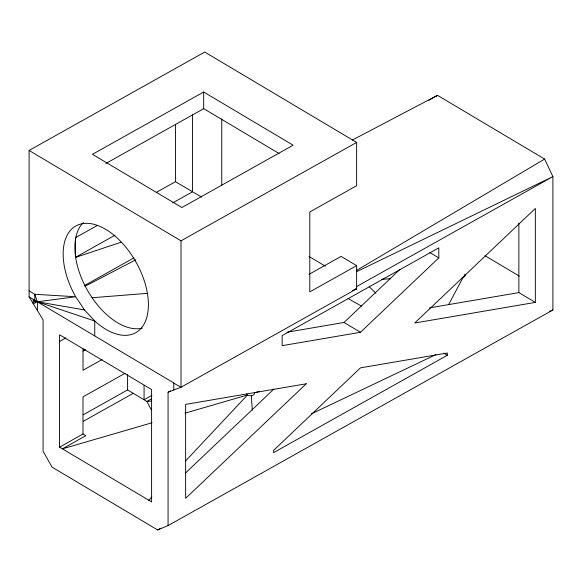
<?xml version="1.0" encoding="UTF-8"?>
<svg xmlns="http://www.w3.org/2000/svg" width="582" height="582" viewBox="0 0 582 582"><rect width="100%" height="100%" fill="white"/><g stroke="black" fill="none" stroke-linecap="round" stroke-linejoin="round"><path stroke-width="0.87" d="M59.553 341.452L59.56 334.796L151.596 389.554L151.589 501.91L59.553 447.151L59.553 341.452L65.89 337.909M83.03 348.749L83.03 370.254L102.068 359.581M168.067 392.224L181.009 387.256L356.635 288.854L356.635 265.647L309.799 291.888L309.799 211.957L356.635 185.716L356.635 142.423L204.719 52.053L29.1 150.454L29.1 296.885L43.083 319.882L43.083 451.246L52.067 467.135L157.649 529.947L168.067 525.597L168.067 392.224L170.439 390.893M173.763 390.042L173.749 382.912L29.1 296.885M29.1 150.454L181.009 240.824L181.009 387.256L173.749 383.145M221.757 185.105L221.764 118.808M438.806 257.891L438.806 247.881L282.161 335.581L282.161 345.664L360.484 332.278L438.806 257.891L429.814 252.552M168.067 525.597L552.9 309.973L552.9 176.593L544.628 159.068L437.475 95.324L352.314 140.073M94.75 335.887L94.771 321.031L84.492 309.922L75.667 296.74A61.183 34.789 60.7 0 1 87.787 223.35A61.183 34.789 60.7 0 1 148.243 300.232A61.183 34.789 60.7 0 1 94.771 321.031L37.401 301.796L33.254 303.731L33.269 299.374L35.327 302.764L35.808 300.952L34.294 301.069L34.309 299.992M34.774 301.025L34.782 294.288L29.1 290.913M448.7 304.532L463.119 277.359M148.752 500.214L151.858 496.904M185.374 461.177L247.452 395.011L184.996 413.176M185.629 472.897L273.955 389.009M287.05 332.213L344.006 322.479L399.95 269.35M436.202 96.517L437.475 95.324L428.825 100.315M356.213 270.637L544.628 159.068M151.873 395.338L144.074 399.747L144.074 385.269M151.596 398.794L146.919 401.442L127.582 389.933L127.582 374.553M59.553 447.151L82.993 433.976L85.83 435.663L62.398 448.846L152.026 422.772M203.685 92.007L92.458 154.332L181.875 207.527L293.102 145.202L203.685 92.007L203.685 108.659L279.105 153.532M105.866 163.469L203.685 108.659M75.776 237.529L97.136 225.561M156.463 192.322L175.451 181.686L201.736 197.16M75.413 238.351L75.413 257.419L114.967 235.259M172.716 202.9L192.497 191.82L192.497 114.618M84.797 285.384L133.925 257.884M181.009 240.824L356.635 142.423M83.153 351.084L85.532 349.746M125.035 373.309L82.993 396.873L82.993 433.976M309.071 274.318L341.067 256.386L356.635 265.647M83.153 414.828L127.582 389.933M83.284 421.317L133.263 393.316M356.344 286.73L552.9 176.593L356.744 271.641M447.354 355.267L273.613 452.621L273.613 450.366L360.484 367.86L447.354 353.012L447.354 355.267L443.804 353.158M157.649 529.947L160.821 528.172M85.103 286.242L135.584 259.885M311.479 413.795L435.94 354.613M549.692 311.312L552.9 309.973M352.597 290.396L356.635 288.854L354.962 289.138M75.413 257.419L121.041 242.236M259.587 391.344L254.356 392.821A4.081 2.357 0 0 1 251.366 395.673L252.261 410.194M429.516 307.871L518.86 292.601L535.338 302.393L535.338 208.451L414.719 323.01L535.338 302.393M151.436 401.071L146.919 401.442L151.458 410.157M92.116 297.737L147.115 293.364M381.625 279.295L390.624 278.742M84.492 309.922L37.401 301.796L34.782 294.288L75.667 296.74L37.401 301.796L37.415 310.57M348.014 298.464L361.458 306.081M484.944 255.651L519.268 276.072M309.057 256.509L325.396 266.229M344.006 322.479L360.484 332.278M369.25 286.773L375.761 293.102M518.86 223.044L518.86 292.601M175.451 124.461L175.451 181.686M142.212 328.175A61.183 34.789 60.7 0 1 87.016 289.538A61.183 34.789 60.7 0 1 83.393 222.55M251.366 395.673A4.081 2.357 0 0 1 246.433 393.941M464.698 274.151A4.081 2.357 0 0 1 462.13 277.585M306.248 383.785L185.629 498.345L185.629 404.403L306.248 383.785"/></g></svg>
